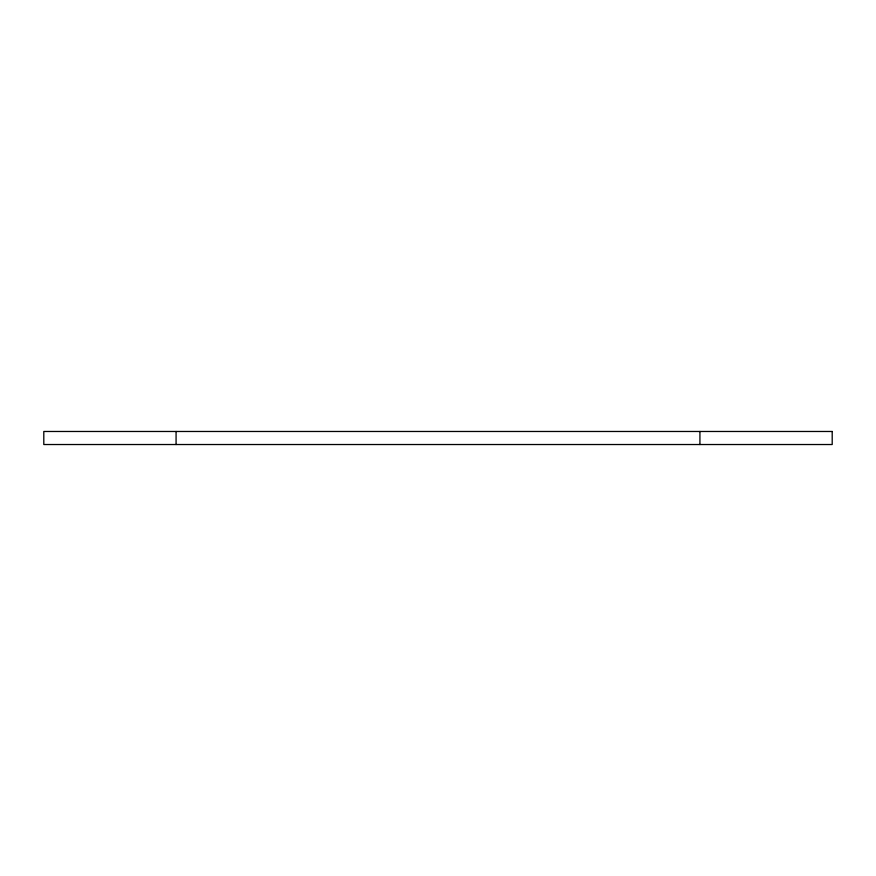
<?xml version="1.0" encoding="UTF-8"?>
<svg xmlns="http://www.w3.org/2000/svg" width="876" height="876" viewBox="0 0 876 876"><rect width="100%" height="100%" fill="white"/><g stroke="black" fill="none" stroke-linecap="round" stroke-linejoin="round"><path stroke-width="1.31" d="M699.924 431.474L699.924 444.526M176.076 431.474L176.076 444.526M832.2 431.474L43.8 431.474L43.8 444.526L832.2 444.526L832.2 431.474"/></g></svg>
